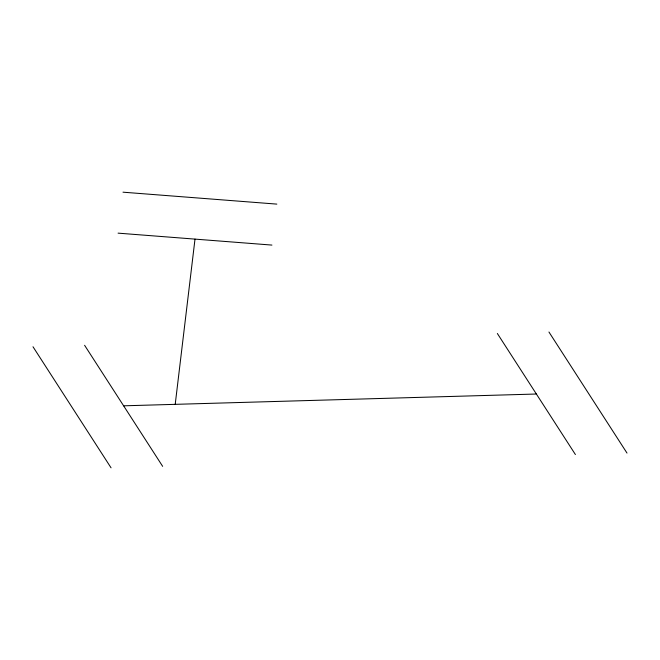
<?xml version="1.0" encoding="UTF-8"?>
<svg xmlns="http://www.w3.org/2000/svg" width="660" height="660" viewBox="0 0 660 660"><rect width="100%" height="100%" fill="white"/><g stroke="black" fill="none" stroke-linecap="round" stroke-linejoin="round"><path stroke-width="0.99" d="M175.213 404.341L195.005 239.11M123.618 405.817L536.382 394.02M122.991 192.184L276.837 204.113M118.082 233.145L271.928 245.083M548.947 332.013L627 453.073M497.351 333.49L575.404 454.542M84.596 345.287L162.649 466.348M33 346.756L111.053 467.816"/></g></svg>
